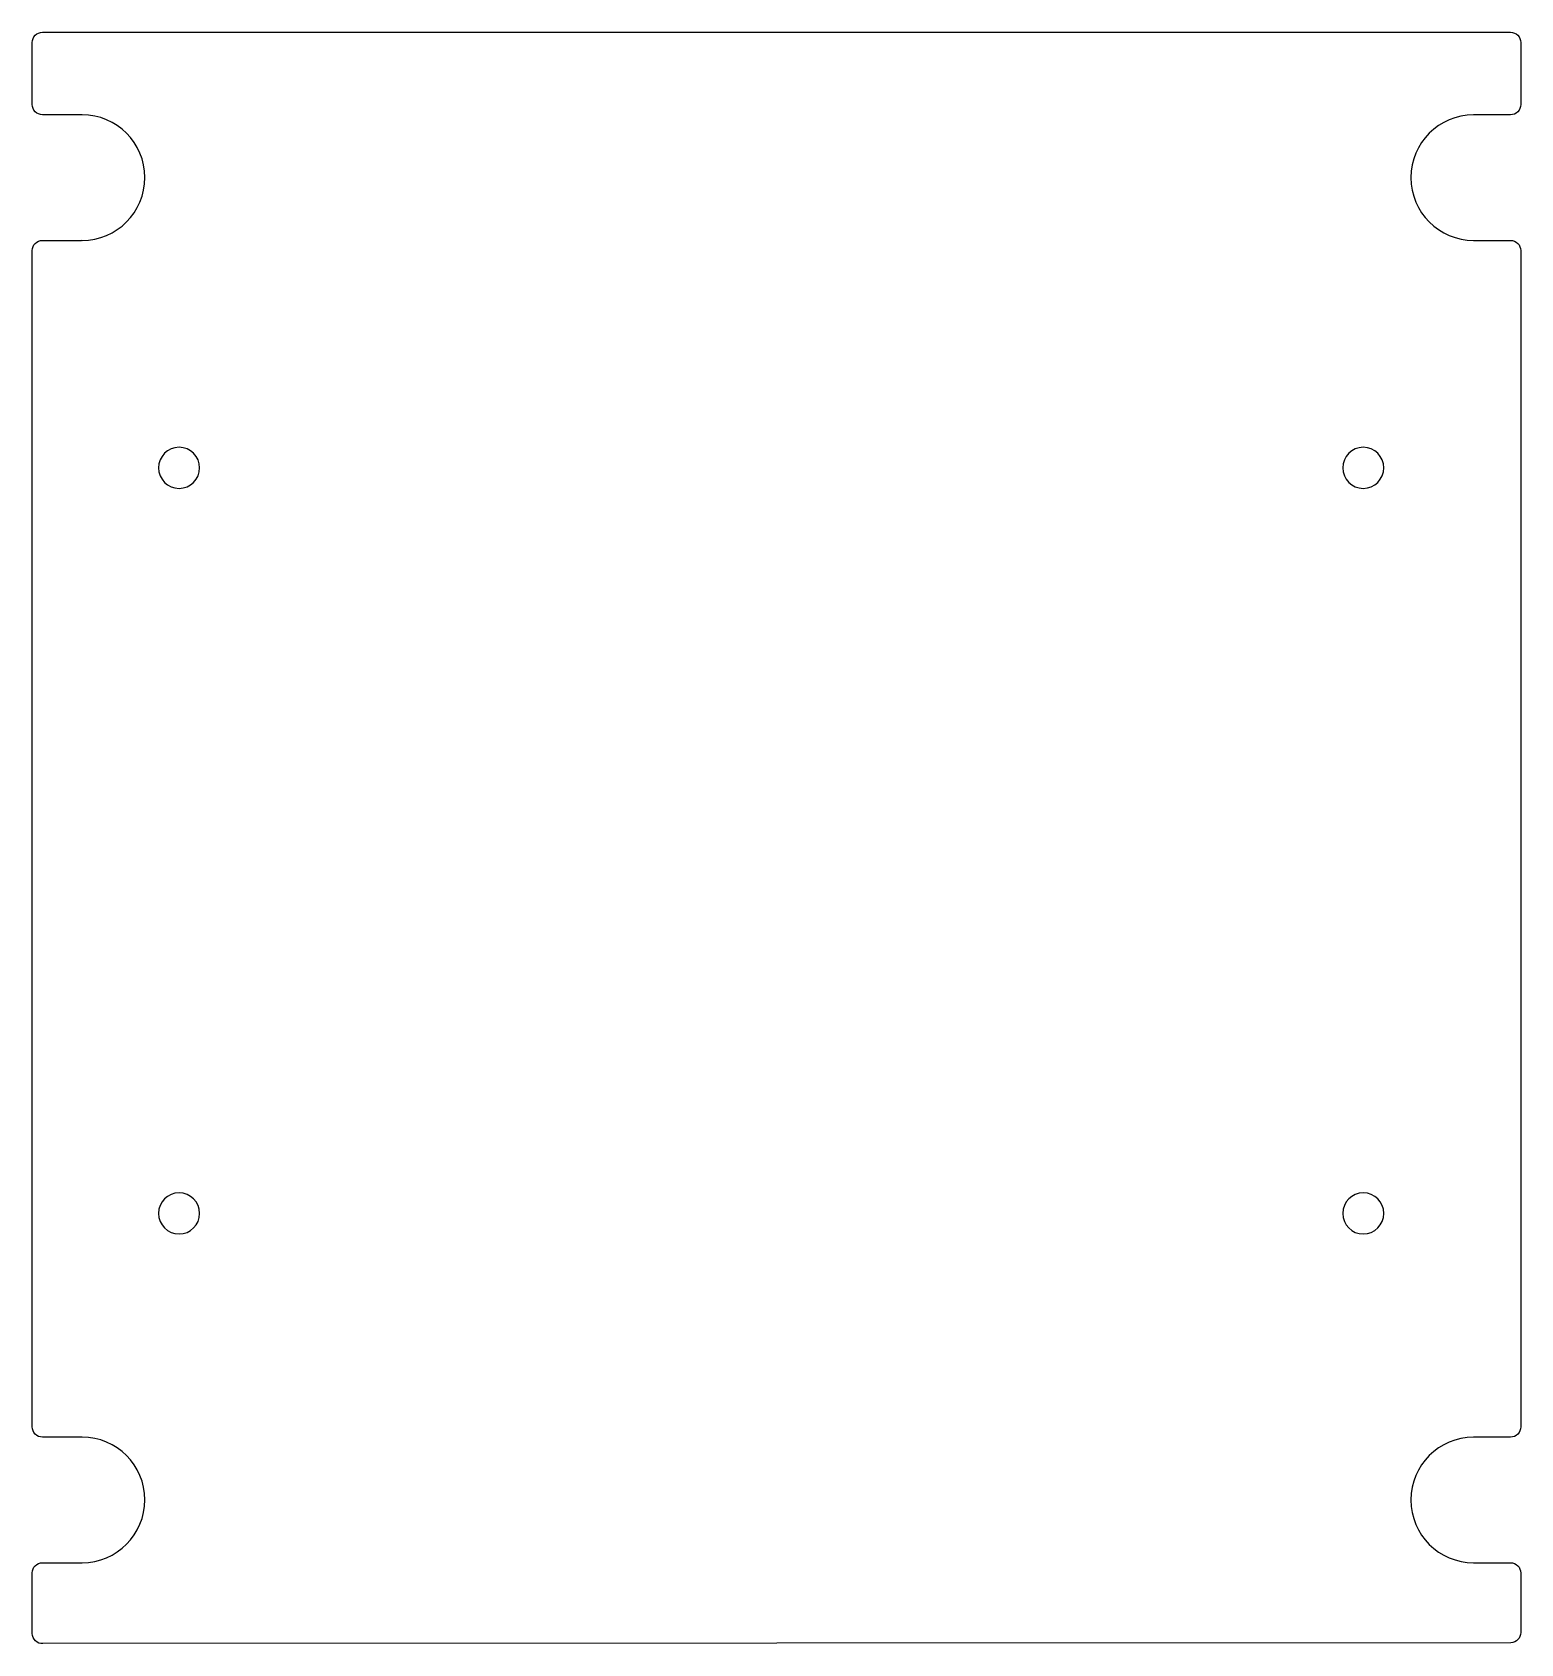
# Model space of a CAD drawing. Extents: x -224 to 225, y -79 to 79.
# Drawn here: x -71.9 to 73.1, y -78 to 79.1 of the extents above; entities that cross this region are included whole.
import ezdxf

# ---------------------------------------------------------------- set-up
doc = ezdxf.new("R2010")
doc.units = 0
doc.header["$MEASUREMENT"] = 0
doc.layers.add('PLAN_1', color=7, linetype='CONTINUOUS')

msp = doc.modelspace()

# ---------------------------------------------------------------- linework, layer by layer
at = {"layer": 'PLAN_1', "color": 250}
msp.add_open_spline([(72.1053, 79.0516), (72.1053, 79.0516), (-70.8946, 79.0516), (-70.8946, 79.0516), (-70.8946, 79.0516), (-71.4454, 79.0516), (-71.8945, 78.6014), (-71.8945, 78.05), (-71.8945, 78.05), (-71.8945, 78.05), (-71.8946, 72.0085), (-71.8946, 72.0085), (-71.8946, 72.0085), (-71.8946, 71.4567), (-71.4453, 71.0067), (-70.8945, 71.0067), (-70.8945, 71.0067), (-70.8945, 71.0067), (-67.1234, 71.007), (-67.1234, 71.007), (-67.1234, 71.007), (-67.1234, 71.007), (-67.1234, 71.0055), (-67.1234, 71.0055), (-67.1234, 71.0055), (-67.093, 71.0064), (-67.063, 71.006), (-67.033, 71.006), (-67.033, 71.006), (-63.658, 71.007), (-60.9203, 68.2676), (-60.9203, 64.8906), (-60.9203, 64.8906), (-60.9205, 61.5142), (-63.6577, 58.7753), (-67.033, 58.7753), (-67.033, 58.7753), (-67.0633, 58.7757), (-67.093, 58.776), (-67.123, 58.7766), (-67.123, 58.7766), (-67.123, 58.7766), (-67.1234, 58.7757), (-67.1234, 58.7757), (-67.1234, 58.7757), (-67.1234, 58.7757), (-70.8946, 58.7757), (-70.8946, 58.7757), (-70.8946, 58.7757), (-71.4454, 58.7757), (-71.8945, 58.3255), (-71.8945, 57.774), (-71.8945, 57.774), (-71.8945, 57.774), (-71.8946, -56.8258), (-71.8946, -56.8258), (-71.8946, -56.8258), (-71.8946, -57.3775), (-71.4453, -57.8272), (-70.8945, -57.8272), (-70.8945, -57.8272), (-70.8945, -57.8272), (-67.1234, -57.827), (-67.1234, -57.827), (-67.1234, -57.827), (-67.1234, -57.827), (-67.1234, -57.8278), (-67.1234, -57.8278), (-67.1234, -57.8278), (-67.093, -57.827), (-67.063, -57.8272), (-67.033, -57.8272), (-67.033, -57.8272), (-63.658, -57.827), (-60.9203, -60.5658), (-60.9203, -63.9424), (-60.9203, -63.9424), (-60.9205, -67.3158), (-63.6527, -70.0529), (-67.0237, -70.0578), (-67.0237, -70.0578), (-67.0307, -70.0578), (-67.0366, -70.0578), (-67.0435, -70.0577), (-67.0435, -70.0577), (-67.0702, -70.0572), (-67.0965, -70.0571), (-67.123, -70.0567), (-67.123, -70.0567), (-67.123, -70.0567), (-67.1234, -70.0571), (-67.1234, -70.0571), (-67.1234, -70.0571), (-67.1234, -70.0571), (-70.8946, -70.0571), (-70.8946, -70.0571), (-70.8946, -70.0571), (-71.4454, -70.0571), (-71.8945, -70.5069), (-71.8945, -71.0584), (-71.8945, -71.0584), (-71.8945, -71.0584), (-71.8946, -76.9467), (-71.8946, -76.9467), (-71.8946, -76.9467), (-71.8946, -77.2291), (-71.7913, -77.4725), (-71.5882, -77.6682), (-71.5882, -77.6682), (-71.385, -77.8638), (-71.1386, -77.9583), (-70.8568, -77.9475), (-70.8568, -77.9475), (-70.8568, -77.9475), (72.143, -77.8604), (72.143, -77.8604), (72.143, -77.8604), (72.6803, -77.8399), (73.1054, -77.3983), (73.1054, -76.86), (73.1054, -76.86), (73.1054, -76.86), (73.1054, -71.0635), (73.1054, -71.0635), (73.1054, -71.0635), (73.1054, -70.5124), (72.6562, -70.0626), (72.1054, -70.0626), (72.1054, -70.0626), (72.1054, -70.0626), (68.6074, -70.0624), (68.6074, -70.0624), (68.6074, -70.0624), (68.6074, -70.0624), (68.6074, -70.0608), (68.6074, -70.0608), (68.6074, -70.0608), (68.5777, -70.0615), (68.5475, -70.0626), (68.5175, -70.0626), (68.5175, -70.0626), (65.1422, -70.0624), (62.4049, -67.3241), (62.4049, -63.9473), (62.4049, -63.9473), (62.4049, -60.5739), (65.1353, -57.8385), (68.5048, -57.8318), (68.5048, -57.8318), (68.5105, -57.8317), (68.5153, -57.8318), (68.521, -57.8317), (68.521, -57.8317), (68.5497, -57.8313), (68.5788, -57.8324), (68.6075, -57.833), (68.6075, -57.833), (68.6075, -57.833), (68.6074, -57.8309), (68.6074, -57.8309), (68.6074, -57.8309), (68.6074, -57.8309), (72.1054, -57.8309), (72.1054, -57.8309), (72.1054, -57.8309), (72.6563, -57.8309), (73.1054, -57.3813), (73.1054, -56.8298), (73.1054, -56.8298), (73.1054, -56.8298), (73.1054, 57.7703), (73.1054, 57.7703), (73.1054, 57.7703), (73.1054, 58.3218), (72.6562, 58.7712), (72.1054, 58.7712), (72.1054, 58.7712), (72.1054, 58.7712), (68.6074, 58.7717), (68.6074, 58.7717), (68.6074, 58.7717), (68.6074, 58.7717), (68.6074, 58.7733), (68.6074, 58.7733), (68.6074, 58.7733), (68.5777, 58.7724), (68.5475, 58.7712), (68.5175, 58.7712), (68.5175, 58.7712), (65.1422, 58.7717), (62.4049, 61.5098), (62.4049, 64.8868), (62.4049, 64.8868), (62.4049, 68.2599), (65.1349, 70.9949), (68.5039, 71.002), (68.5039, 71.002), (68.5102, 71.0024), (68.5156, 71.002), (68.5219, 71.0022), (68.5219, 71.0022), (68.5503, 71.0031), (68.5791, 71.0016), (68.6075, 71.001), (68.6075, 71.001), (68.6075, 71.001), (68.6074, 71.0034), (68.6074, 71.0034), (68.6074, 71.0034), (68.6074, 71.0034), (72.1054, 71.0034), (72.1054, 71.0034), (72.1054, 71.0034), (72.6563, 71.0034), (73.1054, 71.4527), (73.1054, 72.004), (73.1054, 72.004), (73.1054, 72.004), (73.1054, 78.0503), (73.1054, 78.0503), (73.1054, 78.0503), (73.1054, 78.6018), (72.6561, 79.0512), (72.1053, 79.0516)], degree=3, knots=[0, 0, 0, 0, 0.01754386, 0.01754386, 0.01754386, 0.01754386, 0.03508772, 0.03508772, 0.03508772, 0.03508772, 0.05263158, 0.05263158, 0.05263158, 0.05263158, 0.07017544, 0.07017544, 0.07017544, 0.07017544, 0.0877193, 0.0877193, 0.0877193, 0.0877193, 0.10526316, 0.10526316, 0.10526316, 0.10526316, 0.12280702, 0.12280702, 0.12280702, 0.12280702, 0.14035088, 0.14035088, 0.14035088, 0.14035088, 0.15789474, 0.15789474, 0.15789474, 0.15789474, 0.1754386, 0.1754386, 0.1754386, 0.1754386, 0.19298246, 0.19298246, 0.19298246, 0.19298246, 0.21052632, 0.21052632, 0.21052632, 0.21052632, 0.22807018, 0.22807018, 0.22807018, 0.22807018, 0.24561404, 0.24561404, 0.24561404, 0.24561404, 0.26315789, 0.26315789, 0.26315789, 0.26315789, 0.28070175, 0.28070175, 0.28070175, 0.28070175, 0.29824561, 0.29824561, 0.29824561, 0.29824561, 0.31578947, 0.31578947, 0.31578947, 0.31578947, 0.33333333, 0.33333333, 0.33333333, 0.33333333, 0.35087719, 0.35087719, 0.35087719, 0.35087719, 0.36842105, 0.36842105, 0.36842105, 0.36842105, 0.38596491, 0.38596491, 0.38596491, 0.38596491, 0.40350877, 0.40350877, 0.40350877, 0.40350877, 0.42105263, 0.42105263, 0.42105263, 0.42105263, 0.43859649, 0.43859649, 0.43859649, 0.43859649, 0.45614035, 0.45614035, 0.45614035, 0.45614035, 0.47368421, 0.47368421, 0.47368421, 0.47368421, 0.49122807, 0.49122807, 0.49122807, 0.49122807, 0.50877193, 0.50877193, 0.50877193, 0.50877193, 0.52631579, 0.52631579, 0.52631579, 0.52631579, 0.54385965, 0.54385965, 0.54385965, 0.54385965, 0.56140351, 0.56140351, 0.56140351, 0.56140351, 0.57894737, 0.57894737, 0.57894737, 0.57894737, 0.59649123, 0.59649123, 0.59649123, 0.59649123, 0.61403509, 0.61403509, 0.61403509, 0.61403509, 0.63157895, 0.63157895, 0.63157895, 0.63157895, 0.64912281, 0.64912281, 0.64912281, 0.64912281, 0.66666667, 0.66666667, 0.66666667, 0.66666667, 0.68421053, 0.68421053, 0.68421053, 0.68421053, 0.70175439, 0.70175439, 0.70175439, 0.70175439, 0.71929825, 0.71929825, 0.71929825, 0.71929825, 0.73684211, 0.73684211, 0.73684211, 0.73684211, 0.75438596, 0.75438596, 0.75438596, 0.75438596, 0.77192982, 0.77192982, 0.77192982, 0.77192982, 0.78947368, 0.78947368, 0.78947368, 0.78947368, 0.80701754, 0.80701754, 0.80701754, 0.80701754, 0.8245614, 0.8245614, 0.8245614, 0.8245614, 0.84210526, 0.84210526, 0.84210526, 0.84210526, 0.85964912, 0.85964912, 0.85964912, 0.85964912, 0.87719298, 0.87719298, 0.87719298, 0.87719298, 0.89473684, 0.89473684, 0.89473684, 0.89473684, 0.9122807, 0.9122807, 0.9122807, 0.9122807, 0.92982456, 0.92982456, 0.92982456, 0.92982456, 0.94736842, 0.94736842, 0.94736842, 0.94736842, 0.96491228, 0.96491228, 0.96491228, 0.96491228, 1, 1, 1, 1], dxfattribs=at)
at = {"layer": 'PLAN_1', "color": 7}
for points in [[(-57.5896, 38.6127), (-56.4851, 38.6127), (-55.5896, 37.7174), (-55.5896, 36.6127), (-55.5896, 36.6127), (-55.5896, 35.5083), (-56.4851, 34.6127), (-57.5896, 34.6127), (-57.5896, 34.6127), (-58.6941, 34.6128), (-59.5896, 35.5082), (-59.5896, 36.6127), (-59.5896, 36.6127), (-59.5896, 37.7175), (-58.6941, 38.6127), (-57.5896, 38.6127)], [(57.7673, 38.6127), (58.8718, 38.6127), (59.7673, 37.7174), (59.7673, 36.6127), (59.7673, 36.6127), (59.7673, 35.5083), (58.8718, 34.6127), (57.7673, 34.6127), (57.7673, 34.6127), (56.6628, 34.6128), (55.7673, 35.5082), (55.7673, 36.6127), (55.7673, 36.6127), (55.7673, 37.7175), (56.6628, 38.6127), (57.7673, 38.6127)], [(-57.5896, -34.0315), (-56.4851, -34.0315), (-55.5896, -34.9269), (-55.5896, -36.0314), (-55.5896, -36.0314), (-55.5896, -37.1359), (-56.4851, -38.0314), (-57.5896, -38.0314), (-57.5896, -38.0314), (-58.6941, -38.0314), (-59.5896, -37.1361), (-59.5896, -36.0314), (-59.5896, -36.0314), (-59.5896, -34.9269), (-58.6941, -34.0315), (-57.5896, -34.0315)], [(57.7673, -34.0315), (58.8718, -34.0315), (59.7673, -34.9269), (59.7673, -36.0314), (59.7673, -36.0314), (59.7673, -37.1359), (58.8718, -38.0314), (57.7673, -38.0314), (57.7673, -38.0314), (56.6628, -38.0314), (55.7673, -37.1361), (55.7673, -36.0314), (55.7673, -36.0314), (55.7673, -34.9269), (56.6628, -34.0315), (57.7673, -34.0315)]]:
    msp.add_open_spline(points, degree=3, knots=[0, 0, 0, 0, 0.2, 0.2, 0.2, 0.2, 0.4, 0.4, 0.4, 0.4, 0.6, 0.6, 0.6, 0.6, 1, 1, 1, 1], dxfattribs=at)

doc.saveas('drawing.dxf')
